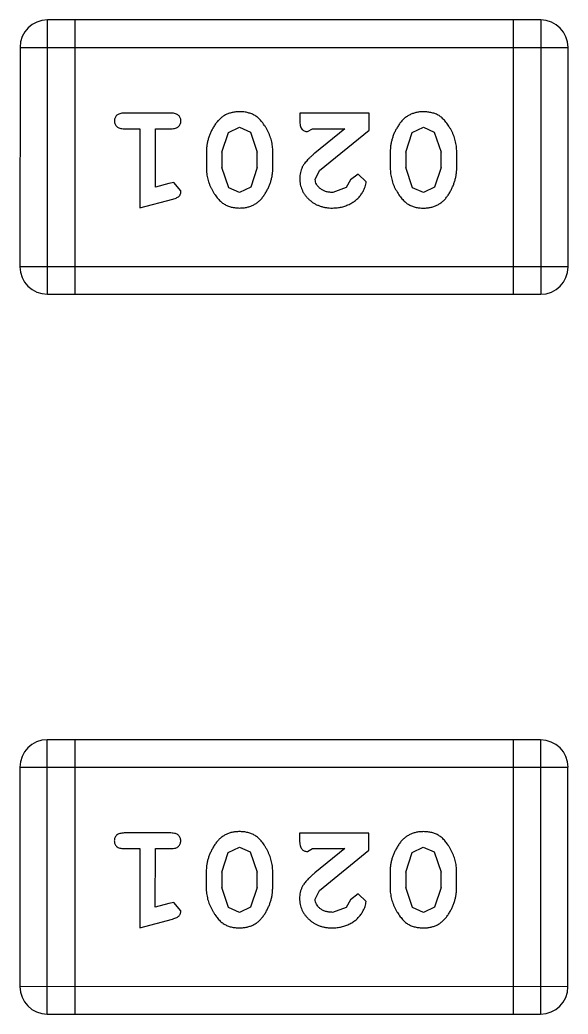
# Model space of a CAD drawing. Header units: millimetres. Extents: x 3 to 124, y -45 to 11.
# Drawn here: x 110.349 to 110.958, y -4.358 to -3.253 of the extents above; entities that cross this region are included whole.
import ezdxf

# ---------------------------------------------------------------- set-up
doc = ezdxf.new("R2010")
doc.units = ezdxf.units.MM
doc.header["$LTSCALE"] = 1.21
doc.header["$MEASUREMENT"] = 0
doc.layers.get('0').update_dxf_attribs({"linetype": 'CONTINUOUS'})

msp = doc.modelspace()

# ---------------------------------------------------------------- linework, layer by layer
at = {"color": 6, "linetype": 'Continuous'}
for p, q in [((110.3791, -3.5579), (110.3792, -3.2531)), ((110.9278, -3.2532), (110.3792, -3.2531)), ((110.4097, -3.2531), (110.4096, -3.5579)), ((110.8973, -3.2532), (110.8973, -3.558)), ((110.9278, -3.2532), (110.9278, -3.558)), ((110.3487, -3.2836), (110.3486, -3.5274)), ((110.3487, -3.2836), (110.9583, -3.2837)), ((110.9582, -3.5275), (110.9583, -3.2837)), ((110.5166, -3.3568), (110.4647, -3.3567)), ((110.6598, -3.3568), (110.6598, -3.3646)), ((110.7369, -3.3568), (110.6598, -3.3568)), ((110.7369, -3.3757), (110.7369, -3.3568)), ((110.4647, -3.374), (110.482, -3.3741)), ((110.482, -3.3741), (110.482, -3.4621)), ((110.4993, -3.439), (110.4993, -3.3741)), ((110.4993, -3.3741), (110.5166, -3.3741)), ((110.5732, -3.4001), (110.5805, -3.3783)), ((110.5805, -3.3783), (110.5928, -3.3725)), ((110.5928, -3.3725), (110.6049, -3.3778)), ((110.6049, -3.3778), (110.6126, -3.4001)), ((110.6684, -3.3772), (110.6739, -3.3741)), ((110.6739, -3.3741), (110.7101, -3.3741)), ((110.7101, -3.3741), (110.6765, -3.4011)), ((110.6818, -3.4206), (110.7369, -3.3757)), ((110.7777, -3.4001), (110.785, -3.3783)), ((110.785, -3.3783), (110.7973, -3.3725)), ((110.7973, -3.3725), (110.8094, -3.3778)), ((110.8094, -3.3778), (110.8171, -3.4001)), ((110.5559, -3.3998), (110.5559, -3.4175)), ((110.5732, -3.4001), (110.5732, -3.4173)), ((110.6126, -3.4173), (110.6126, -3.4001)), ((110.6299, -3.4176), (110.6299, -3.3998)), ((110.7604, -3.3998), (110.7604, -3.4176)), ((110.7777, -3.4001), (110.7777, -3.4173)), ((110.8171, -3.4173), (110.8171, -3.4001)), ((110.8344, -3.4176), (110.8344, -3.3999)), ((110.5808, -3.4396), (110.5732, -3.4173)), ((110.6126, -3.4173), (110.6053, -3.4391)), ((110.6771, -3.4304), (110.6818, -3.4206)), ((110.7249, -3.4244), (110.7164, -3.431)), ((110.7337, -3.4329), (110.7249, -3.4244)), ((110.7853, -3.4396), (110.7777, -3.4173)), ((110.8171, -3.4173), (110.8098, -3.4391)), ((110.5143, -3.4349), (110.4993, -3.439)), ((110.5197, -3.4338), (110.5143, -3.4349)), ((110.5276, -3.4431), (110.5197, -3.4338)), ((110.7164, -3.431), (110.7114, -3.4395)), ((110.5929, -3.4449), (110.5808, -3.4396)), ((110.6053, -3.4391), (110.5929, -3.4449)), ((110.7114, -3.4395), (110.6966, -3.4449)), ((110.7975, -3.4449), (110.7853, -3.4396)), ((110.8098, -3.4391), (110.7975, -3.4449)), ((110.482, -3.4621), (110.5186, -3.4523)), ((110.9582, -3.5275), (110.3486, -3.5274)), ((110.3791, -3.5579), (110.9278, -3.558)), ((110.379, -4.3579), (110.379, -4.0531)), ((110.9277, -4.0532), (110.379, -4.0531)), ((110.4095, -4.0531), (110.4095, -4.3579)), ((110.8972, -4.0532), (110.8971, -4.358)), ((110.9277, -4.0532), (110.9276, -4.358)), ((110.3485, -4.0836), (110.3485, -4.3274)), ((110.3485, -4.0836), (110.9581, -4.0837)), ((110.9581, -4.3275), (110.9581, -4.0837)), ((110.5165, -4.1567), (110.4646, -4.1567)), ((110.6596, -4.1568), (110.6596, -4.1646)), ((110.7367, -4.1568), (110.6596, -4.1568)), ((110.7367, -4.1757), (110.7367, -4.1568)), ((110.4646, -4.174), (110.4819, -4.174)), ((110.4819, -4.174), (110.4818, -4.2621)), ((110.4991, -4.239), (110.4992, -4.174)), ((110.4992, -4.174), (110.5165, -4.174)), ((110.5803, -4.1783), (110.5926, -4.1725)), ((110.5926, -4.1725), (110.6048, -4.1778)), ((110.6683, -4.1772), (110.6738, -4.1741)), ((110.6738, -4.1741), (110.71, -4.1741)), ((110.71, -4.1741), (110.6764, -4.2011)), ((110.6817, -4.2206), (110.7367, -4.1757)), ((110.7849, -4.1783), (110.7972, -4.1725)), ((110.7972, -4.1725), (110.8093, -4.1778)), ((110.5731, -4.2001), (110.5803, -4.1783)), ((110.6048, -4.1778), (110.6124, -4.2001)), ((110.7776, -4.2001), (110.7849, -4.1783)), ((110.8093, -4.1778), (110.8169, -4.2001)), ((110.5558, -4.1998), (110.5558, -4.2175)), ((110.5731, -4.2001), (110.5731, -4.2173)), ((110.6124, -4.2173), (110.6124, -4.2001)), ((110.6297, -4.2175), (110.6297, -4.1998)), ((110.7603, -4.1998), (110.7603, -4.2176)), ((110.7776, -4.2001), (110.7776, -4.2173)), ((110.8169, -4.2173), (110.8169, -4.2001)), ((110.8342, -4.2176), (110.8342, -4.1998)), ((110.5807, -4.2396), (110.5731, -4.2173)), ((110.6124, -4.2173), (110.6052, -4.2391)), ((110.6769, -4.2303), (110.6817, -4.2206)), ((110.7852, -4.2396), (110.7776, -4.2173)), ((110.8169, -4.2173), (110.8097, -4.2391)), ((110.7162, -4.231), (110.7113, -4.2395)), ((110.7247, -4.2244), (110.7162, -4.231)), ((110.7336, -4.2329), (110.7247, -4.2244)), ((110.5142, -4.2349), (110.4991, -4.239)), ((110.5196, -4.2338), (110.5142, -4.2349)), ((110.5275, -4.2431), (110.5196, -4.2338)), ((110.5928, -4.2449), (110.5807, -4.2396)), ((110.6052, -4.2391), (110.5928, -4.2449)), ((110.7113, -4.2395), (110.6964, -4.2449)), ((110.7973, -4.2449), (110.7852, -4.2396)), ((110.8097, -4.2391), (110.7973, -4.2449)), ((110.4818, -4.2621), (110.5184, -4.2523)), ((110.9581, -4.3275), (110.3485, -4.3274)), ((110.379, -4.3579), (110.9276, -4.358))]:
    msp.add_line(p, q, dxfattribs=at)
for centre, start, end in [((110.3792, -3.2836), 89.9896, 179.9896), ((110.9278, -3.2837), 359.9896, 89.9896), ((110.3791, -3.5274), 179.9896, 269.9896), ((110.9278, -3.5275), 269.9896, 359.9896), ((110.379, -4.0836), 89.9896, 179.9896), ((110.9277, -4.0837), 359.9896, 89.9896), ((110.379, -4.3274), 179.9896, 269.9896), ((110.9276, -4.3275), 269.9896, 359.9896)]:
    msp.add_arc(centre, 0.0305, start, end, dxfattribs=at)
for points, knots in [([(110.4647, -3.3567), (110.4638, -3.3568), (110.4621, -3.3568), (110.4598, -3.3573), (110.4578, -3.358), (110.4563, -3.3591), (110.4551, -3.3604), (110.4543, -3.3619), (110.4538, -3.3636), (110.4537, -3.3648), (110.4537, -3.3654)], [0, 0, 0, 0, 0.169012, 0.317488, 0.445429, 0.560977, 0.67065, 0.776666, 0.88492, 1, 1, 1, 1]), ([(110.5276, -3.3654), (110.5276, -3.3648), (110.5275, -3.3636), (110.527, -3.3619), (110.5262, -3.3604), (110.525, -3.3591), (110.5235, -3.358), (110.5215, -3.3573), (110.5192, -3.3568), (110.5175, -3.3568), (110.5166, -3.3568)], [0, 0, 0, 0, 0.115051, 0.223278, 0.329269, 0.437893, 0.554681, 0.682591, 0.83103, 1, 1, 1, 1]), ([(110.5928, -3.3552), (110.5914, -3.3552), (110.5886, -3.3553), (110.5845, -3.356), (110.5806, -3.3571), (110.5771, -3.3587), (110.5737, -3.3607), (110.5707, -3.3633), (110.5679, -3.3662), (110.5654, -3.3696), (110.5632, -3.3732), (110.5613, -3.3769), (110.5596, -3.3806), (110.5583, -3.3843), (110.5572, -3.3882), (110.5565, -3.392), (110.556, -3.3959), (110.556, -3.3985), (110.5559, -3.3998)], [0, 0, 0, 0, 0.067217, 0.131051, 0.19272, 0.252824, 0.312745, 0.373449, 0.436041, 0.501494, 0.567761, 0.632087, 0.695096, 0.757109, 0.817993, 0.878657, 0.939311, 1, 1, 1, 1]), ([(110.6299, -3.3998), (110.6299, -3.3987), (110.6298, -3.3966), (110.6295, -3.3934), (110.629, -3.3903), (110.6283, -3.3872), (110.6275, -3.3842), (110.6263, -3.3812), (110.6251, -3.3782), (110.6236, -3.3753), (110.622, -3.3726), (110.6204, -3.3701), (110.6187, -3.3677), (110.6171, -3.3656), (110.6154, -3.3638), (110.6137, -3.3621), (110.612, -3.3607), (110.6096, -3.3591), (110.6064, -3.3575), (110.6022, -3.3562), (110.5977, -3.3553), (110.5945, -3.3552), (110.5928, -3.3552)], [0, 0, 0, 0, 0.049886, 0.09882, 0.148132, 0.19689, 0.246038, 0.295176, 0.345305, 0.395692, 0.445312, 0.491875, 0.535813, 0.577009, 0.616081, 0.652689, 0.687585, 0.720206, 0.785062, 0.85223, 0.923759, 1, 1, 1, 1]), ([(110.7973, -3.3552), (110.7959, -3.3553), (110.7931, -3.3553), (110.789, -3.3561), (110.7852, -3.3572), (110.7816, -3.3588), (110.7783, -3.3608), (110.7752, -3.3633), (110.7724, -3.3662), (110.77, -3.3696), (110.7678, -3.3732), (110.7658, -3.3769), (110.7641, -3.3806), (110.7628, -3.3844), (110.7618, -3.3882), (110.761, -3.392), (110.7605, -3.3959), (110.7605, -3.3985), (110.7604, -3.3998)], [0, 0, 0, 0, 0.067217, 0.131051, 0.19272, 0.252824, 0.312745, 0.373449, 0.436041, 0.501494, 0.567761, 0.632087, 0.695096, 0.757109, 0.817993, 0.878657, 0.939311, 1, 1, 1, 1]), ([(110.8344, -3.3999), (110.8344, -3.3988), (110.8343, -3.3966), (110.834, -3.3935), (110.8335, -3.3903), (110.8328, -3.3872), (110.832, -3.3842), (110.8308, -3.3812), (110.8296, -3.3782), (110.8281, -3.3754), (110.8265, -3.3726), (110.8249, -3.3701), (110.8233, -3.3678), (110.8216, -3.3657), (110.8199, -3.3638), (110.8182, -3.3621), (110.8165, -3.3607), (110.8141, -3.3591), (110.8109, -3.3575), (110.8067, -3.3562), (110.8022, -3.3554), (110.799, -3.3553), (110.7973, -3.3552)], [0, 0, 0, 0, 0.049886, 0.09882, 0.148132, 0.19689, 0.246038, 0.295176, 0.345305, 0.395692, 0.445312, 0.491875, 0.535813, 0.577009, 0.616081, 0.652689, 0.687585, 0.720206, 0.785062, 0.85223, 0.923759, 1, 1, 1, 1]), ([(110.4537, -3.3654), (110.4537, -3.366), (110.4538, -3.3672), (110.4543, -3.3689), (110.4551, -3.3704), (110.4563, -3.3717), (110.4578, -3.3728), (110.4598, -3.3735), (110.4621, -3.374), (110.4638, -3.374), (110.4647, -3.374)], [0, 0, 0, 0, 0.11517, 0.223509, 0.328254, 0.438012, 0.553651, 0.682263, 0.830856, 1, 1, 1, 1]), ([(110.5166, -3.3741), (110.5175, -3.374), (110.5192, -3.374), (110.5215, -3.3735), (110.5235, -3.3728), (110.525, -3.3717), (110.5262, -3.3704), (110.527, -3.3689), (110.5275, -3.3672), (110.5276, -3.366), (110.5276, -3.3654)], [0, 0, 0, 0, 0.169102, 0.317658, 0.446239, 0.563118, 0.671828, 0.776546, 0.884858, 1, 1, 1, 1]), ([(110.6598, -3.3646), (110.6598, -3.3657), (110.6598, -3.3677), (110.6603, -3.3704), (110.6609, -3.3726), (110.662, -3.3744), (110.6633, -3.3757), (110.6648, -3.3766), (110.6666, -3.3772), (110.6678, -3.3772), (110.6684, -3.3772)], [0, 0, 0, 0, 0.1844, 0.34094, 0.473574, 0.586824, 0.690029, 0.789175, 0.890445, 1, 1, 1, 1]), ([(110.6765, -3.4011), (110.6756, -3.4019), (110.674, -3.4034), (110.6716, -3.4056), (110.6695, -3.4077), (110.6676, -3.4097), (110.666, -3.4116), (110.6646, -3.4133), (110.6635, -3.415), (110.6624, -3.417), (110.6613, -3.4196), (110.6604, -3.4228), (110.6598, -3.426), (110.6598, -3.4283), (110.6598, -3.4294)], [0, 0, 0, 0, 0.103002, 0.197728, 0.285279, 0.365235, 0.437224, 0.502446, 0.560545, 0.611446, 0.707576, 0.80349, 0.900532, 1, 1, 1, 1]), ([(110.5559, -3.4175), (110.556, -3.4186), (110.556, -3.4208), (110.5563, -3.424), (110.5568, -3.4271), (110.5575, -3.4302), (110.5584, -3.4332), (110.5595, -3.4363), (110.5608, -3.4392), (110.5623, -3.4421), (110.5639, -3.4448), (110.5655, -3.4474), (110.5672, -3.4497), (110.5689, -3.4518), (110.5706, -3.4537), (110.5723, -3.4553), (110.574, -3.4567), (110.5764, -3.4583), (110.5796, -3.4599), (110.5837, -3.4612), (110.5883, -3.462), (110.5914, -3.4621), (110.5931, -3.4622)], [0, 0, 0, 0, 0.049855, 0.099516, 0.148482, 0.19758, 0.246804, 0.296268, 0.346517, 0.397047, 0.446826, 0.49336, 0.537801, 0.579207, 0.617974, 0.654833, 0.689171, 0.722088, 0.786392, 0.853518, 0.924186, 1, 1, 1, 1]), ([(110.5931, -3.4622), (110.5945, -3.4621), (110.5973, -3.4621), (110.6014, -3.4613), (110.6052, -3.4602), (110.6088, -3.4586), (110.6121, -3.4566), (110.6152, -3.4541), (110.6179, -3.4511), (110.6204, -3.4477), (110.6226, -3.4441), (110.6245, -3.4404), (110.6262, -3.4367), (110.6275, -3.433), (110.6286, -3.4292), (110.6293, -3.4253), (110.6298, -3.4215), (110.6298, -3.4189), (110.6299, -3.4176)], [0, 0, 0, 0, 0.06692, 0.130834, 0.19258, 0.252759, 0.312631, 0.373411, 0.436359, 0.501894, 0.568244, 0.632472, 0.69556, 0.757163, 0.818592, 0.878885, 0.939235, 1, 1, 1, 1]), ([(110.7604, -3.4176), (110.7605, -3.4187), (110.7605, -3.4208), (110.7608, -3.424), (110.7613, -3.4271), (110.762, -3.4302), (110.7629, -3.4333), (110.764, -3.4363), (110.7653, -3.4393), (110.7668, -3.4421), (110.7684, -3.4449), (110.77, -3.4474), (110.7717, -3.4497), (110.7734, -3.4519), (110.7751, -3.4537), (110.7768, -3.4554), (110.7785, -3.4568), (110.7809, -3.4583), (110.7841, -3.4599), (110.7882, -3.4613), (110.7928, -3.4621), (110.7959, -3.4622), (110.7976, -3.4622)], [0, 0, 0, 0, 0.049855, 0.099516, 0.148482, 0.19758, 0.246804, 0.296268, 0.346517, 0.397047, 0.446826, 0.49336, 0.537801, 0.579207, 0.617974, 0.654833, 0.689171, 0.722088, 0.786392, 0.853518, 0.924186, 1, 1, 1, 1]), ([(110.7976, -3.4622), (110.799, -3.4622), (110.8018, -3.4621), (110.8059, -3.4614), (110.8097, -3.4603), (110.8133, -3.4587), (110.8166, -3.4566), (110.8197, -3.4541), (110.8225, -3.4511), (110.8249, -3.4477), (110.8271, -3.4442), (110.829, -3.4405), (110.8307, -3.4368), (110.832, -3.433), (110.8331, -3.4292), (110.8338, -3.4254), (110.8343, -3.4215), (110.8344, -3.4189), (110.8344, -3.4176)], [0, 0, 0, 0, 0.06692, 0.130834, 0.19258, 0.252759, 0.312631, 0.373411, 0.436359, 0.501894, 0.568244, 0.632472, 0.69556, 0.757163, 0.818592, 0.878885, 0.939235, 1, 1, 1, 1]), ([(110.6598, -3.4294), (110.6598, -3.4305), (110.6599, -3.4327), (110.6603, -3.436), (110.6612, -3.4391), (110.6623, -3.442), (110.6637, -3.4449), (110.6655, -3.4476), (110.6676, -3.4502), (110.67, -3.4526), (110.6727, -3.4549), (110.6755, -3.4569), (110.6786, -3.4585), (110.6818, -3.4599), (110.6852, -3.4609), (110.6888, -3.4617), (110.6925, -3.4621), (110.6951, -3.4622), (110.6964, -3.4622)], [0, 0, 0, 0, 0.060981, 0.120256, 0.178148, 0.236115, 0.293993, 0.352864, 0.413358, 0.476056, 0.539296, 0.602396, 0.665116, 0.728325, 0.792919, 0.859317, 0.928302, 1, 1, 1, 1]), ([(110.6966, -3.4449), (110.6951, -3.4448), (110.6925, -3.4448), (110.6886, -3.4439), (110.6853, -3.4425), (110.6824, -3.4406), (110.6801, -3.4383), (110.6783, -3.4359), (110.6773, -3.4332), (110.6771, -3.4313), (110.6771, -3.4304)], [0, 0, 0, 0, 0.156344, 0.299348, 0.4327, 0.561, 0.682299, 0.791883, 0.89611, 1, 1, 1, 1]), ([(110.6964, -3.4622), (110.6981, -3.4621), (110.7015, -3.462), (110.7064, -3.4612), (110.7112, -3.4597), (110.7157, -3.4577), (110.7198, -3.4553), (110.7235, -3.4524), (110.7266, -3.4492), (110.7291, -3.4456), (110.7311, -3.4421), (110.7325, -3.4387), (110.7335, -3.4357), (110.7336, -3.4338), (110.7337, -3.4329)], [0, 0, 0, 0, 0.098286, 0.193983, 0.289056, 0.384352, 0.477435, 0.566197, 0.652355, 0.737986, 0.818188, 0.887401, 0.94802, 1, 1, 1, 1]), ([(110.5186, -3.4523), (110.5194, -3.452), (110.521, -3.4515), (110.5231, -3.4507), (110.5247, -3.4498), (110.5259, -3.4488), (110.5267, -3.4476), (110.5272, -3.4462), (110.5276, -3.4447), (110.5276, -3.4437), (110.5276, -3.4431)], [0, 0, 0, 0, 0.187321, 0.344927, 0.475328, 0.579604, 0.674244, 0.773631, 0.882025, 1, 1, 1, 1]), ([(110.4646, -4.1567), (110.4637, -4.1568), (110.462, -4.1568), (110.4597, -4.1573), (110.4577, -4.158), (110.4561, -4.1591), (110.455, -4.1604), (110.4541, -4.1619), (110.4536, -4.1636), (110.4536, -4.1648), (110.4535, -4.1654)], [0, 0, 0, 0, 0.169012, 0.317488, 0.445429, 0.560977, 0.67065, 0.776666, 0.88492, 1, 1, 1, 1]), ([(110.4535, -4.1654), (110.4536, -4.166), (110.4536, -4.1672), (110.4541, -4.1689), (110.455, -4.1704), (110.4561, -4.1717), (110.4577, -4.1728), (110.4596, -4.1735), (110.462, -4.174), (110.4637, -4.174), (110.4646, -4.174)], [0, 0, 0, 0, 0.11517, 0.223509, 0.328254, 0.438012, 0.553651, 0.682263, 0.830856, 1, 1, 1, 1]), ([(110.5275, -4.1654), (110.5274, -4.1648), (110.5274, -4.1636), (110.5269, -4.1619), (110.526, -4.1604), (110.5249, -4.1591), (110.5233, -4.158), (110.5214, -4.1573), (110.519, -4.1568), (110.5174, -4.1568), (110.5165, -4.1567)], [0, 0, 0, 0, 0.115051, 0.223278, 0.329269, 0.437893, 0.554681, 0.682591, 0.83103, 1, 1, 1, 1]), ([(110.5165, -4.174), (110.5174, -4.174), (110.519, -4.174), (110.5214, -4.1735), (110.5233, -4.1728), (110.5249, -4.1717), (110.526, -4.1704), (110.5269, -4.1689), (110.5274, -4.1672), (110.5274, -4.166), (110.5275, -4.1654)], [0, 0, 0, 0, 0.169102, 0.317658, 0.446239, 0.563118, 0.671828, 0.776546, 0.884858, 1, 1, 1, 1]), ([(110.5927, -4.1552), (110.5912, -4.1552), (110.5884, -4.1553), (110.5843, -4.156), (110.5805, -4.1571), (110.5769, -4.1587), (110.5736, -4.1607), (110.5706, -4.1633), (110.5678, -4.1662), (110.5653, -4.1696), (110.5631, -4.1732), (110.5611, -4.1769), (110.5595, -4.1806), (110.5581, -4.1843), (110.5571, -4.1881), (110.5563, -4.192), (110.5559, -4.1959), (110.5558, -4.1985), (110.5558, -4.1998)], [0, 0, 0, 0, 0.067217, 0.131051, 0.19272, 0.252824, 0.312745, 0.373449, 0.436041, 0.501494, 0.567761, 0.632087, 0.695096, 0.757109, 0.817993, 0.878657, 0.939311, 1, 1, 1, 1]), ([(110.6297, -4.1998), (110.6297, -4.1987), (110.6297, -4.1966), (110.6294, -4.1934), (110.6289, -4.1903), (110.6282, -4.1872), (110.6273, -4.1842), (110.6262, -4.1812), (110.6249, -4.1782), (110.6234, -4.1753), (110.6219, -4.1726), (110.6202, -4.17), (110.6186, -4.1677), (110.617, -4.1656), (110.6153, -4.1638), (110.6136, -4.1621), (110.6118, -4.1607), (110.6095, -4.1591), (110.6063, -4.1575), (110.6021, -4.1562), (110.5975, -4.1553), (110.5943, -4.1552), (110.5927, -4.1552)], [0, 0, 0, 0, 0.049886, 0.09882, 0.148132, 0.19689, 0.246038, 0.295176, 0.345305, 0.395692, 0.445312, 0.491875, 0.535813, 0.577009, 0.616081, 0.652689, 0.687585, 0.720206, 0.785062, 0.85223, 0.923759, 1, 1, 1, 1]), ([(110.6596, -4.1646), (110.6596, -4.1657), (110.6597, -4.1677), (110.6601, -4.1704), (110.6608, -4.1726), (110.6619, -4.1744), (110.6632, -4.1757), (110.6647, -4.1766), (110.6664, -4.1771), (110.6676, -4.1772), (110.6683, -4.1772)], [0, 0, 0, 0, 0.1844, 0.34094, 0.473574, 0.586824, 0.690029, 0.789175, 0.890445, 1, 1, 1, 1]), ([(110.7972, -4.1552), (110.7958, -4.1553), (110.7929, -4.1553), (110.7888, -4.156), (110.785, -4.1572), (110.7814, -4.1588), (110.7781, -4.1608), (110.7751, -4.1633), (110.7723, -4.1662), (110.7698, -4.1696), (110.7676, -4.1732), (110.7657, -4.1769), (110.764, -4.1806), (110.7626, -4.1844), (110.7616, -4.1882), (110.7608, -4.192), (110.7604, -4.1959), (110.7603, -4.1985), (110.7603, -4.1998)], [0, 0, 0, 0, 0.067217, 0.131051, 0.19272, 0.252824, 0.312745, 0.373449, 0.436041, 0.501494, 0.567761, 0.632087, 0.695096, 0.757109, 0.817993, 0.878657, 0.939311, 1, 1, 1, 1]), ([(110.8342, -4.1998), (110.8342, -4.1988), (110.8342, -4.1966), (110.8339, -4.1935), (110.8334, -4.1903), (110.8327, -4.1872), (110.8318, -4.1842), (110.8307, -4.1812), (110.8294, -4.1782), (110.828, -4.1754), (110.8264, -4.1726), (110.8248, -4.1701), (110.8231, -4.1678), (110.8215, -4.1657), (110.8198, -4.1638), (110.8181, -4.1621), (110.8163, -4.1607), (110.814, -4.1591), (110.8108, -4.1575), (110.8066, -4.1562), (110.802, -4.1554), (110.7988, -4.1553), (110.7972, -4.1552)], [0, 0, 0, 0, 0.049886, 0.09882, 0.148132, 0.19689, 0.246038, 0.295176, 0.345305, 0.395692, 0.445312, 0.491875, 0.535813, 0.577009, 0.616081, 0.652689, 0.687585, 0.720206, 0.785062, 0.85223, 0.923759, 1, 1, 1, 1]), ([(110.6764, -4.2011), (110.6755, -4.2019), (110.6738, -4.2034), (110.6714, -4.2056), (110.6693, -4.2077), (110.6675, -4.2097), (110.6658, -4.2116), (110.6645, -4.2133), (110.6634, -4.215), (110.6623, -4.217), (110.6612, -4.2196), (110.6603, -4.2227), (110.6597, -4.226), (110.6596, -4.2283), (110.6596, -4.2294)], [0, 0, 0, 0, 0.103002, 0.197728, 0.285279, 0.365235, 0.437224, 0.502446, 0.560545, 0.611446, 0.707576, 0.80349, 0.900532, 1, 1, 1, 1]), ([(110.5558, -4.2175), (110.5558, -4.2186), (110.5558, -4.2208), (110.5561, -4.2239), (110.5567, -4.2271), (110.5573, -4.2302), (110.5583, -4.2332), (110.5594, -4.2362), (110.5607, -4.2392), (110.5622, -4.2421), (110.5638, -4.2448), (110.5654, -4.2474), (110.5671, -4.2497), (110.5687, -4.2518), (110.5704, -4.2537), (110.5721, -4.2553), (110.5739, -4.2567), (110.5762, -4.2583), (110.5794, -4.2599), (110.5836, -4.2612), (110.5881, -4.262), (110.5913, -4.2621), (110.5929, -4.2622)], [0, 0, 0, 0, 0.049855, 0.099516, 0.148482, 0.19758, 0.246804, 0.296268, 0.346517, 0.397047, 0.446826, 0.49336, 0.537801, 0.579207, 0.617974, 0.654833, 0.689171, 0.722088, 0.786392, 0.853518, 0.924186, 1, 1, 1, 1]), ([(110.5929, -4.2622), (110.5944, -4.2621), (110.5972, -4.262), (110.6012, -4.2613), (110.6051, -4.2602), (110.6087, -4.2586), (110.612, -4.2566), (110.615, -4.2541), (110.6178, -4.2511), (110.6203, -4.2477), (110.6225, -4.2441), (110.6244, -4.2404), (110.626, -4.2367), (110.6274, -4.233), (110.6284, -4.2292), (110.6292, -4.2253), (110.6296, -4.2215), (110.6297, -4.2189), (110.6297, -4.2175)], [0, 0, 0, 0, 0.06692, 0.130834, 0.19258, 0.252759, 0.312631, 0.373411, 0.436359, 0.501894, 0.568244, 0.632472, 0.69556, 0.757163, 0.818592, 0.878885, 0.939235, 1, 1, 1, 1]), ([(110.7603, -4.2176), (110.7603, -4.2186), (110.7604, -4.2208), (110.7606, -4.224), (110.7612, -4.2271), (110.7619, -4.2302), (110.7628, -4.2333), (110.7639, -4.2363), (110.7652, -4.2392), (110.7667, -4.2421), (110.7683, -4.2449), (110.7699, -4.2474), (110.7716, -4.2497), (110.7732, -4.2518), (110.7749, -4.2537), (110.7766, -4.2553), (110.7784, -4.2568), (110.7807, -4.2583), (110.7839, -4.2599), (110.7881, -4.2612), (110.7926, -4.262), (110.7958, -4.2621), (110.7974, -4.2622)], [0, 0, 0, 0, 0.049855, 0.099516, 0.148482, 0.19758, 0.246804, 0.296268, 0.346517, 0.397047, 0.446826, 0.49336, 0.537801, 0.579207, 0.617974, 0.654833, 0.689171, 0.722088, 0.786392, 0.853518, 0.924186, 1, 1, 1, 1]), ([(110.7974, -4.2622), (110.7989, -4.2622), (110.8017, -4.2621), (110.8058, -4.2614), (110.8096, -4.2602), (110.8132, -4.2587), (110.8165, -4.2566), (110.8195, -4.2541), (110.8223, -4.2511), (110.8248, -4.2477), (110.827, -4.2441), (110.8289, -4.2405), (110.8306, -4.2368), (110.8319, -4.233), (110.833, -4.2292), (110.8337, -4.2254), (110.8342, -4.2215), (110.8342, -4.2189), (110.8342, -4.2176)], [0, 0, 0, 0, 0.06692, 0.130834, 0.19258, 0.252759, 0.312631, 0.373411, 0.436359, 0.501894, 0.568244, 0.632472, 0.69556, 0.757163, 0.818592, 0.878885, 0.939235, 1, 1, 1, 1]), ([(110.6596, -4.2294), (110.6596, -4.2305), (110.6597, -4.2327), (110.6602, -4.236), (110.661, -4.2391), (110.6621, -4.242), (110.6636, -4.2449), (110.6654, -4.2476), (110.6675, -4.2502), (110.6699, -4.2526), (110.6725, -4.2549), (110.6754, -4.2568), (110.6784, -4.2585), (110.6816, -4.2599), (110.685, -4.2609), (110.6886, -4.2617), (110.6924, -4.2621), (110.695, -4.2621), (110.6963, -4.2622)], [0, 0, 0, 0, 0.060981, 0.120256, 0.178148, 0.236115, 0.293993, 0.352864, 0.413358, 0.476056, 0.539296, 0.602396, 0.665116, 0.728325, 0.792919, 0.859317, 0.928302, 1, 1, 1, 1]), ([(110.6964, -4.2449), (110.695, -4.2448), (110.6923, -4.2447), (110.6885, -4.2439), (110.6851, -4.2425), (110.6822, -4.2406), (110.6799, -4.2383), (110.6782, -4.2358), (110.6771, -4.2331), (110.677, -4.2313), (110.6769, -4.2303)], [0, 0, 0, 0, 0.156344, 0.299348, 0.4327, 0.561, 0.682299, 0.791883, 0.89611, 1, 1, 1, 1]), ([(110.6963, -4.2622), (110.698, -4.2621), (110.7013, -4.262), (110.7063, -4.2611), (110.711, -4.2597), (110.7155, -4.2577), (110.7197, -4.2553), (110.7233, -4.2524), (110.7265, -4.2492), (110.729, -4.2456), (110.7309, -4.242), (110.7324, -4.2387), (110.7333, -4.2357), (110.7335, -4.2338), (110.7336, -4.2329)], [0, 0, 0, 0, 0.098286, 0.193983, 0.289056, 0.384352, 0.477435, 0.566197, 0.652355, 0.737986, 0.818188, 0.887401, 0.94802, 1, 1, 1, 1]), ([(110.5184, -4.2523), (110.5193, -4.252), (110.5208, -4.2515), (110.5229, -4.2507), (110.5245, -4.2498), (110.5257, -4.2487), (110.5265, -4.2476), (110.5271, -4.2462), (110.5274, -4.2447), (110.5275, -4.2437), (110.5275, -4.2431)], [0, 0, 0, 0, 0.187321, 0.344927, 0.475328, 0.579604, 0.674244, 0.773631, 0.882025, 1, 1, 1, 1])]:
    msp.add_open_spline(points, degree=3, knots=knots, dxfattribs=at)

doc.saveas('drawing.dxf')
